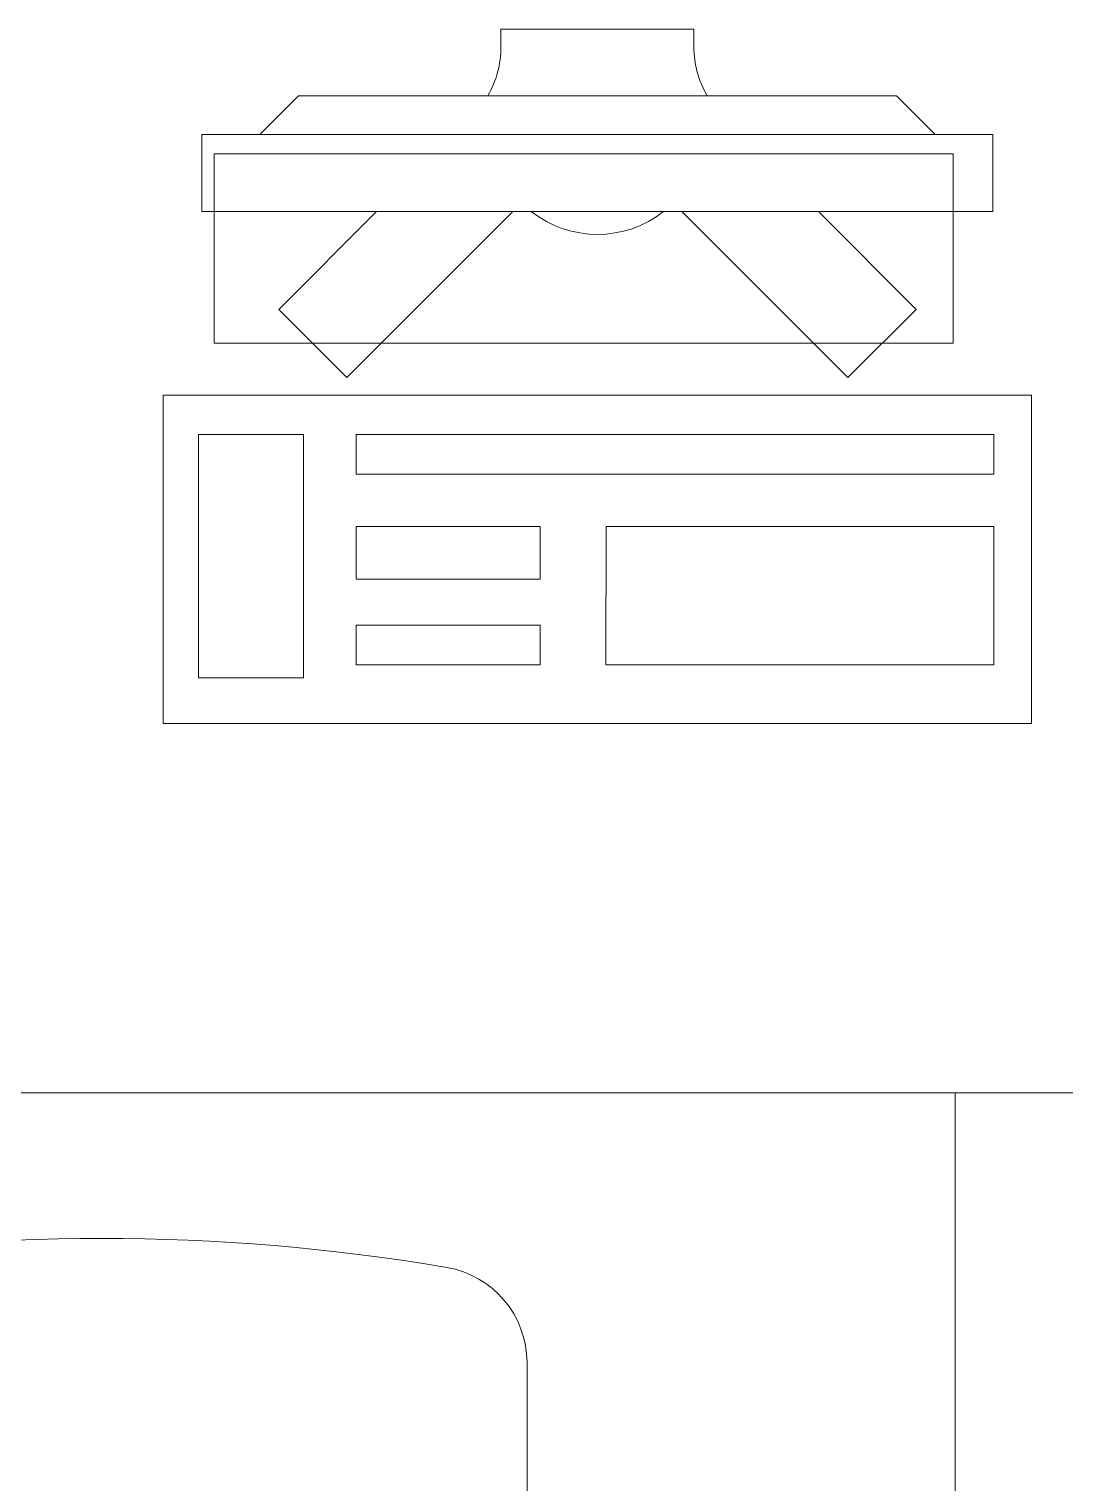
# Model space of a CAD drawing. Header units: metres. Extents: x 75097 to 220695, y -1557923 to -1361206.
# Drawn here: x 166802 to 167339, y -1454145 to -1453392 of the extents above; entities that cross this region are included whole.
import ezdxf

# ---------------------------------------------------------------- set-up
doc = ezdxf.new("R2010")
doc.units = ezdxf.units.M
doc.layers.get('0').update_dxf_attribs({"lineweight": 0})
doc.layers.add('A-100 - Copy$0$Medical Equipment and Furniture', color=8, linetype='Continuous', lineweight=0)

# ---------------------------------------------------------------- blocks, each defined once
blk = doc.blocks.new('A-100 - Copy$0$ITCWLS1-P')
for p, q in [((-0.17, 0.45), (-0.17, 0)), ((-0.17, 0.45), (0, 0.45)), ((0, 0.45), (0, 0)), ((-0.26509, 0.43, 0), (-0.30509, 0.43, 0)), ((-0.30509, 0.43, 0), (-0.30509, 0.02, 0)), ((-0.26509, 0.43, 0), (-0.26509, 0.02, 0)), ((-0.14957, 0.43047), (-0.12914, 0.43047)), ((-0.12914, 0.43047), (-0.12914, 0.40893)), ((-0.197, 0.40939), (-0.295, 0.40939)), ((-0.295, 0.02639), (-0.295, 0.40939)), ((-0.197, 0.02639), (-0.197, 0.40939)), ((-0.32509, 0.38, 0), (-0.30509, 0.4, 0)), ((-0.32509, 0.38, 0), (-0.32509, 0.07, 0)), ((-0.35032, 0.275), (-0.35961, 0.275)), ((-0.35961, 0.175), (-0.35961, 0.275)), ((-0.35032, 0.175), (-0.35961, 0.175)), ((-0.32509, 0.07, 0), (-0.30509, 0.05, 0)), ((-0.197, 0.02639), (-0.295, 0.02639)), ((-0.30509, 0.02, 0), (-0.26509, 0.02, 0)), ((-0.17, 0), (0, 0))]:
    blk.add_line(p, q)
at = {"extrusion": (2.48281e-10, 3.18408e-10, -1)}
for p, q in [((-0.26509, 0.33952), (-0.21443, 0.39019)), ((-0.17907, 0.35483), (-0.21443, 0.39019)), ((-0.26509, 0.26881), (-0.17907, 0.35483))]:
    blk.add_line(p, q, dxfattribs=at)
at = {"extrusion": (2.48281e-10, -3.18408e-10, -1)}
for p, q in [((-0.26509, 0.18119), (-0.17907, 0.09517)), ((-0.26509, 0.11048), (-0.21443, 0.05981)), ((-0.17907, 0.09517), (-0.21443, 0.05981))]:
    blk.add_line(p, q, dxfattribs=at)
for points in [[(-0.12914, 0.40893), (-0.12914, 0.09996), (-0.14957, 0.09996), (-0.14957, 0.43047)], [(-0.14957, 0.09997), (-0.14957, 0.09997), (-0.14957, 0.09997), (-0.14957, 0.09997), (-0.14957, 0.09997), (-0.14957, 0.09997), (-0.14957, 0.09997), (-0.14957, 0.09997), (-0.14957, 0.09997)], [(-0.14957, 0.09997), (-0.14957, 0.09997), (-0.14957, 0.09997), (-0.14957, 0.09997), (-0.14957, 0.09997), (-0.14957, 0.09997), (-0.14957, 0.09997), (-0.14957, 0.09997), (-0.14957, 0.09997), (-0.14957, 0.09997), (-0.14957, 0.09997), (-0.14957, 0.09997), (-0.14957, 0.09997), (-0.14957, 0.09997), (-0.14957, 0.09997), (-0.14957, 0.09997), (-0.14957, 0.09997), (-0.14957, 0.09997)], [(-0.14957, 0.09996), (-0.14957, 0.09996), (-0.14957, 0.09996), (-0.14957, 0.09996), (-0.14957, 0.09996), (-0.14957, 0.09996), (-0.14957, 0.09996), (-0.14957, 0.09996), (-0.14957, 0.09996), (-0.14957, 0.09996)], [(-0.14957, 0.09996), (-0.14957, 0.09996), (-0.14957, 0.09996), (-0.14957, 0.09996), (-0.14957, 0.09996), (-0.14957, 0.09996), (-0.14957, 0.09996)], [(-0.14957, 0.09997), (-0.14957, 0.09997), (-0.14957, 0.09997), (-0.14957, 0.09997), (-0.14957, 0.09997), (-0.14957, 0.09997), (-0.14957, 0.09997), (-0.14957, 0.09997), (-0.14957, 0.09997), (-0.14957, 0.09997)], [(-0.14957, 0.09997), (-0.14957, 0.09997), (-0.14957, 0.09997), (-0.14957, 0.09997), (-0.14957, 0.09997), (-0.14957, 0.09997), (-0.14957, 0.09997), (-0.14957, 0.09997), (-0.14957, 0.09997), (-0.14957, 0.09997), (-0.14957, 0.09997), (-0.14957, 0.09997), (-0.14957, 0.09997), (-0.14957, 0.09997), (-0.14957, 0.09997)], [(-0.14957, 0.09997), (-0.14957, 0.09997), (-0.14957, 0.09997), (-0.14957, 0.09997), (-0.14957, 0.09997), (-0.14957, 0.09997), (-0.14957, 0.09997), (-0.14957, 0.09997), (-0.14957, 0.09997), (-0.14957, 0.09997)], [(-0.14957, 0.09997), (-0.14957, 0.09997), (-0.14957, 0.09997), (-0.14957, 0.09997), (-0.14957, 0.09997), (-0.14957, 0.09997), (-0.14957, 0.09997), (-0.14957, 0.09997), (-0.14957, 0.09997), (-0.14957, 0.09997)], [(-0.14957, 0.09996), (-0.14957, 0.09996), (-0.14957, 0.09996), (-0.14957, 0.09996), (-0.14957, 0.09996), (-0.14957, 0.09996), (-0.14957, 0.09996), (-0.14957, 0.09996), (-0.14957, 0.09996), (-0.14957, 0.09996), (-0.14957, 0.09996), (-0.14957, 0.09996), (-0.14957, 0.09996), (-0.14957, 0.09996), (-0.14957, 0.09996), (-0.14957, 0.09996), (-0.14957, 0.09996), (-0.14957, 0.09996), (-0.14957, 0.09997), (-0.14957, 0.09997), (-0.14957, 0.09997), (-0.14957, 0.09997), (-0.14957, 0.09997), (-0.14957, 0.09997), (-0.14957, 0.09997), (-0.14957, 0.09997), (-0.14957, 0.09997), (-0.14957, 0.09997), (-0.14957, 0.09997), (-0.14957, 0.09997), (-0.14957, 0.09997), (-0.14957, 0.09997), (-0.14956, 0.09997), (-0.14956, 0.09997), (-0.14956, 0.09997), (-0.14956, 0.09996), (-0.14956, 0.09996), (-0.14956, 0.09996), (-0.14956, 0.09996), (-0.14956, 0.09996), (-0.14956, 0.09996), (-0.14956, 0.09996), (-0.14956, 0.09996), (-0.14956, 0.09996), (-0.14956, 0.09996), (-0.14956, 0.09996), (-0.14956, 0.09996), (-0.14956, 0.09996), (-0.14957, 0.09996), (-0.14957, 0.09996), (-0.14957, 0.09996), (-0.14957, 0.09996), (-0.14957, 0.09996), (-0.14957, 0.09996)], [(-0.14957, 0.09996), (-0.14957, 0.09996), (-0.14957, 0.09996), (-0.14957, 0.09996), (-0.14957, 0.09996), (-0.14957, 0.09996), (-0.14957, 0.09996), (-0.14957, 0.09996), (-0.14957, 0.09996), (-0.14957, 0.09996), (-0.14957, 0.09997), (-0.14957, 0.09997), (-0.14957, 0.09997), (-0.14957, 0.09996), (-0.14957, 0.09996), (-0.14957, 0.09996), (-0.14957, 0.09996), (-0.14957, 0.09996), (-0.14957, 0.09996), (-0.14957, 0.09997), (-0.14957, 0.09997), (-0.14957, 0.09997), (-0.14957, 0.09997), (-0.14957, 0.09997), (-0.14957, 0.09997), (-0.14957, 0.09997), (-0.14957, 0.09997), (-0.14957, 0.09997), (-0.14957, 0.09997), (-0.14957, 0.09997), (-0.14957, 0.09997), (-0.14957, 0.09997), (-0.14957, 0.09997), (-0.14957, 0.09997), (-0.14957, 0.09997), (-0.14957, 0.09997), (-0.14957, 0.09997), (-0.14957, 0.09997), (-0.14957, 0.09997), (-0.14957, 0.09997), (-0.14957, 0.09997), (-0.14957, 0.09997), (-0.14957, 0.09997), (-0.14957, 0.09997), (-0.14957, 0.09997), (-0.14957, 0.09997), (-0.14957, 0.09997), (-0.14957, 0.09997), (-0.14957, 0.09997), (-0.14957, 0.09997), (-0.14957, 0.09997), (-0.14957, 0.09997), (-0.14957, 0.09997), (-0.14957, 0.09997), (-0.14957, 0.09997), (-0.14957, 0.09997), (-0.14957, 0.09997), (-0.14957, 0.09997), (-0.14957, 0.09997), (-0.14957, 0.09997), (-0.14957, 0.09997), (-0.14957, 0.09997), (-0.14957, 0.09997), (-0.14957, 0.09997), (-0.14957, 0.09997), (-0.14957, 0.09997), (-0.14957, 0.09997), (-0.14957, 0.09997), (-0.14957, 0.09997), (-0.14957, 0.09997), (-0.14957, 0.09997), (-0.14957, 0.09997), (-0.14957, 0.09997), (-0.14957, 0.09997), (-0.14957, 0.09997), (-0.14957, 0.09997), (-0.14957, 0.09997), (-0.14957, 0.09997), (-0.14957, 0.09997), (-0.14957, 0.09997), (-0.14956, 0.09997), (-0.14957, 0.09997), (-0.14957, 0.09997), (-0.14957, 0.09997), (-0.14957, 0.09997), (-0.14956, 0.09997), (-0.14957, 0.09997), (-0.14957, 0.09997), (-0.14957, 0.09997), (-0.14957, 0.09997), (-0.14957, 0.09997), (-0.14957, 0.09997), (-0.14957, 0.09997), (-0.14957, 0.09997), (-0.14957, 0.09997), (-0.14957, 0.09997), (-0.14956, 0.09997), (-0.14957, 0.09996), (-0.14957, 0.09996), (-0.14957, 0.09996), (-0.14956, 0.09996), (-0.14957, 0.09996), (-0.14957, 0.09996), (-0.14957, 0.09996), (-0.14957, 0.09996), (-0.14957, 0.09996), (-0.14957, 0.09996), (-0.14957, 0.09996), (-0.14957, 0.09996), (-0.14957, 0.09996), (-0.14957, 0.09996)], [(-0.14957, 0.09996), (-0.14957, 0.09996), (-0.14957, 0.09996), (-0.14957, 0.09996), (-0.14957, 0.09996), (-0.14957, 0.09996), (-0.14957, 0.09996), (-0.14957, 0.09996)], [(-0.14957, 0.09996), (-0.14957, 0.09996), (-0.14957, 0.09996), (-0.14957, 0.09996), (-0.14957, 0.09996), (-0.14957, 0.09996), (-0.14957, 0.09996), (-0.14957, 0.09996), (-0.14957, 0.09996), (-0.14957, 0.09996), (-0.14957, 0.09996), (-0.14957, 0.09996), (-0.14957, 0.09996), (-0.14957, 0.09996), (-0.14957, 0.09996), (-0.14957, 0.09996), (-0.14957, 0.09996), (-0.14957, 0.09996), (-0.14957, 0.09996), (-0.14957, 0.09996), (-0.14957, 0.09996), (-0.14957, 0.09996), (-0.14957, 0.09996), (-0.14957, 0.09996), (-0.14957, 0.09996), (-0.14957, 0.09996), (-0.14957, 0.09996), (-0.14957, 0.09996), (-0.14957, 0.09996), (-0.14957, 0.09996), (-0.14957, 0.09996), (-0.14957, 0.09996), (-0.14957, 0.09996), (-0.14957, 0.09996), (-0.14957, 0.09996), (-0.14957, 0.09996), (-0.14957, 0.09996), (-0.14957, 0.09996), (-0.14957, 0.09996), (-0.14957, 0.09996), (-0.14957, 0.09996), (-0.14957, 0.09996), (-0.14957, 0.09996), (-0.14957, 0.09996), (-0.14957, 0.09996), (-0.14957, 0.09996), (-0.14957, 0.09996), (-0.14957, 0.09996), (-0.14956, 0.09996), (-0.14956, 0.09996), (-0.14956, 0.09996), (-0.14956, 0.09996), (-0.14957, 0.09996), (-0.14957, 0.09996), (-0.14957, 0.09996), (-0.14957, 0.09996), (-0.14957, 0.09996), (-0.14957, 0.09996), (-0.14956, 0.09996), (-0.14957, 0.09996), (-0.14957, 0.09996), (-0.14957, 0.09996), (-0.14957, 0.09996), (-0.14957, 0.09996), (-0.14957, 0.09996), (-0.14957, 0.09996), (-0.14957, 0.09996), (-0.14957, 0.09996), (-0.14957, 0.09996), (-0.14956, 0.09996), (-0.14956, 0.09996), (-0.14957, 0.09996), (-0.14957, 0.09996), (-0.14957, 0.09996), (-0.14957, 0.09996), (-0.14957, 0.09996), (-0.14957, 0.09996), (-0.14957, 0.09996), (-0.14957, 0.09996), (-0.14957, 0.09996), (-0.14957, 0.09996), (-0.14957, 0.09996), (-0.14957, 0.09996), (-0.14957, 0.09996), (-0.14957, 0.09996), (-0.14957, 0.09996), (-0.14957, 0.09996), (-0.14957, 0.09996), (-0.14957, 0.09996)], [(-0.14957, 0.09996), (-0.14957, 0.09996), (-0.14957, 0.09996), (-0.14957, 0.09996), (-0.14957, 0.09996), (-0.14957, 0.09996), (-0.14957, 0.09996), (-0.14957, 0.09996), (-0.14957, 0.09996), (-0.14957, 0.09996), (-0.14957, 0.09996), (-0.14957, 0.09996)], [(-0.14957, 0.09996), (-0.14957, 0.09996), (-0.14956, 0.09996), (-0.14956, 0.09996), (-0.14956, 0.09996), (-0.14956, 0.09996), (-0.14957, 0.09996)], [(-0.14957, 0.09996), (-0.14957, 0.09996), (-0.14957, 0.09996), (-0.14957, 0.09996), (-0.14957, 0.09996), (-0.14957, 0.09996), (-0.14957, 0.09996), (-0.14957, 0.09996), (-0.14957, 0.09996), (-0.14956, 0.09996), (-0.14956, 0.09996), (-0.14956, 0.09996), (-0.14956, 0.09996), (-0.14956, 0.09996), (-0.14956, 0.09996), (-0.14956, 0.09996), (-0.14957, 0.09996)]]:
    blk.add_lwpolyline(points)
for points in [[(-0.1019, 0.43047), (-0.03039, 0.43047), (-0.03039, 0.22944), (-0.1019, 0.22944)], [(-0.1019, 0.19536), (-0.07466, 0.19536), (-0.07466, 0.09996), (-0.1019, 0.09996)], [(-0.03039, 0.19536), (-0.05082, 0.19536), (-0.05082, 0.09996), (-0.03039, 0.09996)], [(-0.14956, 0.09996), (-0.14956, 0.09996), (-0.14956, 0.09996), (-0.14956, 0.09996), (-0.14956, 0.09996), (-0.14956, 0.09996), (-0.14956, 0.09996), (-0.14956, 0.09996), (-0.14957, 0.09996), (-0.14957, 0.09996), (-0.14957, 0.09996), (-0.14957, 0.09996), (-0.14957, 0.09996), (-0.14957, 0.09996), (-0.14957, 0.09996), (-0.14957, 0.09996), (-0.14957, 0.09996), (-0.14957, 0.09996), (-0.14957, 0.09996), (-0.14957, 0.09996), (-0.14957, 0.09996), (-0.14957, 0.09996), (-0.14957, 0.09996), (-0.14957, 0.09996), (-0.14957, 0.09996), (-0.14957, 0.09996), (-0.14957, 0.09996), (-0.14957, 0.09996), (-0.14957, 0.09996), (-0.14957, 0.09996), (-0.14957, 0.09996), (-0.14957, 0.09996), (-0.14957, 0.09996), (-0.14957, 0.09996), (-0.14957, 0.09996), (-0.14957, 0.09996), (-0.14957, 0.09996), (-0.14957, 0.09996), (-0.14957, 0.09996), (-0.14957, 0.09996), (-0.14957, 0.09996), (-0.14957, 0.09996), (-0.14957, 0.09996), (-0.14957, 0.09996), (-0.14957, 0.09996), (-0.14957, 0.09996), (-0.14957, 0.09996), (-0.14957, 0.09996), (-0.14957, 0.09996), (-0.14957, 0.09996), (-0.14957, 0.09996), (-0.14957, 0.09996), (-0.14957, 0.09996), (-0.14957, 0.09996), (-0.14957, 0.09996), (-0.14957, 0.09996), (-0.14957, 0.09996), (-0.14956, 0.09996), (-0.14956, 0.09996), (-0.14956, 0.09996), (-0.14956, 0.09996), (-0.14956, 0.09996), (-0.14956, 0.09996), (-0.14956, 0.09996), (-0.14956, 0.09996), (-0.14956, 0.09996), (-0.14956, 0.09996), (-0.14956, 0.09996), (-0.14956, 0.09996), (-0.14956, 0.09996), (-0.14956, 0.09996), (-0.14956, 0.09996), (-0.14956, 0.09996), (-0.14956, 0.09996), (-0.14956, 0.09996), (-0.14956, 0.09996), (-0.14956, 0.09996), (-0.14956, 0.09996), (-0.14956, 0.09996), (-0.14956, 0.09996), (-0.14956, 0.09996), (-0.14956, 0.09996), (-0.14956, 0.09996), (-0.14956, 0.09996), (-0.14956, 0.09996), (-0.14956, 0.09996), (-0.14956, 0.09996), (-0.14956, 0.09996), (-0.14956, 0.09996), (-0.14957, 0.09996), (-0.14957, 0.09996), (-0.14957, 0.09996), (-0.14957, 0.09996), (-0.14957, 0.09996), (-0.14957, 0.09996), (-0.14957, 0.09996), (-0.14957, 0.09996), (-0.14957, 0.09996), (-0.14957, 0.09996), (-0.14957, 0.09996), (-0.14957, 0.09996), (-0.14957, 0.09996), (-0.14957, 0.09996), (-0.14957, 0.09996), (-0.14957, 0.09996), (-0.14957, 0.09996), (-0.14957, 0.09996), (-0.14957, 0.09996), (-0.14957, 0.09996), (-0.14957, 0.09996), (-0.14957, 0.09996), (-0.14957, 0.09996), (-0.14957, 0.09996), (-0.14957, 0.09996), (-0.14957, 0.09996), (-0.14957, 0.09996), (-0.14957, 0.09996), (-0.14957, 0.09996), (-0.14957, 0.09996), (-0.14957, 0.09996), (-0.14957, 0.09996), (-0.14957, 0.09996), (-0.14957, 0.09996), (-0.14957, 0.09996), (-0.14957, 0.09996), (-0.14957, 0.09996), (-0.14957, 0.09996), (-0.14957, 0.09996), (-0.14957, 0.09996), (-0.14957, 0.09996), (-0.14957, 0.09996), (-0.14957, 0.09996), (-0.14957, 0.09996), (-0.14957, 0.09996), (-0.14957, 0.09996), (-0.14957, 0.09996), (-0.14957, 0.09996), (-0.14957, 0.09996), (-0.14957, 0.09996), (-0.14957, 0.09996), (-0.14957, 0.09996), (-0.14957, 0.09996), (-0.14957, 0.09996), (-0.14957, 0.09996), (-0.14957, 0.09996), (-0.14957, 0.09996), (-0.14957, 0.09996), (-0.14957, 0.09996), (-0.14957, 0.09996), (-0.14957, 0.09996), (-0.14957, 0.09996), (-0.14957, 0.09996), (-0.14957, 0.09996), (-0.14957, 0.09996), (-0.14956, 0.09996), (-0.14956, 0.09996), (-0.14956, 0.09996), (-0.14956, 0.09996), (-0.14956, 0.09996), (-0.14956, 0.09996), (-0.14956, 0.09996), (-0.14956, 0.09996), (-0.14956, 0.09996), (-0.14956, 0.09996), (-0.14956, 0.09996), (-0.14956, 0.09996), (-0.14956, 0.09996), (-0.14956, 0.09996), (-0.14956, 0.09996), (-0.14956, 0.09996), (-0.14956, 0.09996), (-0.14956, 0.09996), (-0.14956, 0.09996), (-0.14956, 0.09996), (-0.14956, 0.09996), (-0.14956, 0.09996), (-0.14956, 0.09996), (-0.14956, 0.09996), (-0.14956, 0.09996), (-0.14956, 0.09996), (-0.14956, 0.09996), (-0.14956, 0.09996), (-0.14956, 0.09996), (-0.14956, 0.09996), (-0.14956, 0.09996), (-0.14956, 0.09996), (-0.14956, 0.09996), (-0.14956, 0.09996), (-0.14956, 0.09996), (-0.14956, 0.09996), (-0.14956, 0.09996), (-0.14956, 0.09996), (-0.14956, 0.09996), (-0.14956, 0.09996), (-0.14956, 0.09996), (-0.14956, 0.09996), (-0.14956, 0.09996), (-0.14956, 0.09996), (-0.14956, 0.09996), (-0.14956, 0.09996), (-0.14956, 0.09996), (-0.14957, 0.09996), (-0.14957, 0.09996), (-0.14957, 0.09996), (-0.14957, 0.09996), (-0.14957, 0.09996), (-0.14957, 0.09996), (-0.14957, 0.09996), (-0.14957, 0.09996), (-0.14957, 0.09996), (-0.14957, 0.09996), (-0.14957, 0.09996), (-0.14957, 0.09996), (-0.14957, 0.09996), (-0.14957, 0.09996), (-0.14957, 0.09996), (-0.14957, 0.09996), (-0.14957, 0.09996), (-0.14957, 0.09996), (-0.14957, 0.09996), (-0.14957, 0.09996), (-0.14957, 0.09996), (-0.14957, 0.09996), (-0.14957, 0.09996), (-0.14957, 0.09996), (-0.14957, 0.09996), (-0.14957, 0.09996), (-0.14957, 0.09996), (-0.14957, 0.09996), (-0.14957, 0.09996), (-0.14957, 0.09996), (-0.14957, 0.09996), (-0.14957, 0.09996), (-0.14957, 0.09996), (-0.14957, 0.09996), (-0.14956, 0.09996), (-0.14956, 0.09996), (-0.14956, 0.09996), (-0.14956, 0.09996), (-0.14956, 0.09996), (-0.14956, 0.09996), (-0.14956, 0.09996), (-0.14956, 0.09996), (-0.14956, 0.09996), (-0.14956, 0.09996), (-0.14956, 0.09996), (-0.14956, 0.09996), (-0.14956, 0.09996), (-0.14956, 0.09996), (-0.14956, 0.09996), (-0.14956, 0.09996), (-0.14956, 0.09996), (-0.14956, 0.09996), (-0.14956, 0.09996), (-0.14956, 0.09996), (-0.14956, 0.09996), (-0.14956, 0.09996), (-0.14956, 0.09996), (-0.14956, 0.09996), (-0.14956, 0.09996), (-0.14956, 0.09996), (-0.14956, 0.09996), (-0.14956, 0.09996), (-0.14956, 0.09996), (-0.14956, 0.09996), (-0.14956, 0.09996), (-0.14956, 0.09996), (-0.14956, 0.09996), (-0.14956, 0.09996), (-0.14956, 0.09996), (-0.14956, 0.09996), (-0.14956, 0.09996), (-0.14956, 0.09996), (-0.14956, 0.09996), (-0.14956, 0.09996), (-0.14956, 0.09996), (-0.14956, 0.09996)], [(-0.14957, 0.09996), (-0.14957, 0.09996), (-0.14957, 0.09996), (-0.14957, 0.09996), (-0.14957, 0.09996), (-0.14957, 0.09996), (-0.14957, 0.09996), (-0.14957, 0.09996), (-0.14957, 0.09996), (-0.14957, 0.09996), (-0.14957, 0.09996), (-0.14957, 0.09996), (-0.14957, 0.09996), (-0.14957, 0.09996), (-0.14957, 0.09996), (-0.14957, 0.09996), (-0.14957, 0.09996), (-0.14957, 0.09996), (-0.14957, 0.09996), (-0.14957, 0.09996), (-0.14957, 0.09996), (-0.14957, 0.09996), (-0.14957, 0.09996), (-0.14957, 0.09996), (-0.14957, 0.09996), (-0.14957, 0.09996), (-0.14957, 0.09996), (-0.14957, 0.09996), (-0.14957, 0.09996), (-0.14957, 0.09996), (-0.14957, 0.09996), (-0.14957, 0.09996), (-0.14957, 0.09996), (-0.14957, 0.09996), (-0.14957, 0.09996), (-0.14957, 0.09996), (-0.14957, 0.09996), (-0.14957, 0.09996), (-0.14957, 0.09996), (-0.14957, 0.09996), (-0.14957, 0.09996), (-0.14957, 0.09996), (-0.14957, 0.09996), (-0.14957, 0.09996), (-0.14957, 0.09996), (-0.14957, 0.09996), (-0.14957, 0.09996), (-0.14957, 0.09996), (-0.14957, 0.09996), (-0.14957, 0.09996), (-0.14957, 0.09996), (-0.14957, 0.09996), (-0.14957, 0.09996), (-0.14957, 0.09996), (-0.14957, 0.09996), (-0.14957, 0.09996), (-0.14957, 0.09996), (-0.14957, 0.09996), (-0.14957, 0.09996), (-0.14957, 0.09996), (-0.14957, 0.09996), (-0.14957, 0.09996), (-0.14957, 0.09996), (-0.14957, 0.09996), (-0.14957, 0.09996), (-0.14957, 0.09996), (-0.14957, 0.09996), (-0.14957, 0.09996), (-0.14957, 0.09996), (-0.14957, 0.09996), (-0.14957, 0.09996), (-0.14957, 0.09996), (-0.14957, 0.09996), (-0.14957, 0.09996), (-0.14957, 0.09996), (-0.14957, 0.09996), (-0.14957, 0.09996), (-0.14957, 0.09996), (-0.14957, 0.09996), (-0.14957, 0.09996), (-0.14957, 0.09996), (-0.14957, 0.09996), (-0.14957, 0.09996), (-0.14957, 0.09996), (-0.14957, 0.09996), (-0.14957, 0.09996), (-0.14957, 0.09996), (-0.14957, 0.09996), (-0.14957, 0.09996), (-0.14957, 0.09996), (-0.14957, 0.09996), (-0.14957, 0.09996), (-0.14957, 0.09996), (-0.14957, 0.09996), (-0.14957, 0.09996), (-0.14957, 0.09996), (-0.14957, 0.09996), (-0.14957, 0.09996), (-0.14957, 0.09996), (-0.14957, 0.09996), (-0.14957, 0.09996), (-0.14957, 0.09996), (-0.14957, 0.09996), (-0.14957, 0.09996), (-0.14957, 0.09996), (-0.14957, 0.09996), (-0.14957, 0.09996), (-0.14957, 0.09996), (-0.14957, 0.09996), (-0.14957, 0.09996), (-0.14957, 0.09996), (-0.14957, 0.09996), (-0.14957, 0.09996), (-0.14957, 0.09996), (-0.14957, 0.09996), (-0.14957, 0.09996), (-0.14957, 0.09996), (-0.14957, 0.09996), (-0.14957, 0.09996), (-0.14957, 0.09996), (-0.14957, 0.09996), (-0.14957, 0.09996), (-0.14957, 0.09996), (-0.14957, 0.09996), (-0.14957, 0.09996), (-0.14957, 0.09996), (-0.14957, 0.09996), (-0.14957, 0.09996), (-0.14957, 0.09996), (-0.14957, 0.09996), (-0.14957, 0.09996), (-0.14957, 0.09996), (-0.14957, 0.09996), (-0.14957, 0.09996), (-0.14957, 0.09996), (-0.14957, 0.09996), (-0.14957, 0.09996), (-0.14957, 0.09996), (-0.14957, 0.09996), (-0.14957, 0.09996), (-0.14957, 0.09996), (-0.14957, 0.09996), (-0.14957, 0.09996), (-0.14957, 0.09996), (-0.14957, 0.09996), (-0.14957, 0.09996), (-0.14957, 0.09996), (-0.14957, 0.09996), (-0.14957, 0.09996), (-0.14957, 0.09996), (-0.14957, 0.09996), (-0.14957, 0.09996), (-0.14957, 0.09996), (-0.14957, 0.09996), (-0.14957, 0.09996), (-0.14957, 0.09996), (-0.14957, 0.09996), (-0.14957, 0.09996), (-0.14957, 0.09996), (-0.14957, 0.09996), (-0.14957, 0.09996), (-0.14957, 0.09996), (-0.14957, 0.09996), (-0.14957, 0.09996), (-0.14957, 0.09996), (-0.14957, 0.09996), (-0.14957, 0.09996), (-0.14957, 0.09996), (-0.14957, 0.09996), (-0.14957, 0.09996), (-0.14957, 0.09996), (-0.14957, 0.09996), (-0.14957, 0.09996), (-0.14957, 0.09996), (-0.14957, 0.09996), (-0.14957, 0.09996), (-0.14957, 0.09996), (-0.14957, 0.09996), (-0.14957, 0.09996), (-0.14957, 0.09996), (-0.14957, 0.09996), (-0.14957, 0.09996), (-0.14957, 0.09996), (-0.14957, 0.09996), (-0.14957, 0.09996), (-0.14957, 0.09996), (-0.14957, 0.09996), (-0.14957, 0.09996), (-0.14957, 0.09996), (-0.14957, 0.09996), (-0.14957, 0.09996), (-0.14957, 0.09996), (-0.14957, 0.09996), (-0.14957, 0.09996), (-0.14957, 0.09996), (-0.14957, 0.09996), (-0.14957, 0.09996), (-0.14957, 0.09996), (-0.14957, 0.09996), (-0.14957, 0.09996), (-0.14957, 0.09996), (-0.14957, 0.09996), (-0.14957, 0.09996), (-0.14957, 0.09996), (-0.14957, 0.09996), (-0.14957, 0.09996), (-0.14957, 0.09996), (-0.14957, 0.09996), (-0.14957, 0.09996), (-0.14957, 0.09996), (-0.14957, 0.09996), (-0.14957, 0.09996), (-0.14957, 0.09996), (-0.14957, 0.09996)], [(-0.14957, 0.09996), (-0.14957, 0.09996), (-0.14957, 0.09996), (-0.14957, 0.09996), (-0.14957, 0.09996), (-0.14957, 0.09996), (-0.14957, 0.09996), (-0.14957, 0.09996), (-0.14957, 0.09996), (-0.14957, 0.09996), (-0.14957, 0.09996), (-0.14957, 0.09996), (-0.14957, 0.09996), (-0.14957, 0.09996), (-0.14957, 0.09996), (-0.14957, 0.09996), (-0.14957, 0.09996), (-0.14957, 0.09996), (-0.14957, 0.09996), (-0.14957, 0.09996), (-0.14957, 0.09996), (-0.14957, 0.09996), (-0.14957, 0.09996), (-0.14957, 0.09996), (-0.14957, 0.09996), (-0.14957, 0.09996), (-0.14957, 0.09996), (-0.14957, 0.09996), (-0.14957, 0.09996), (-0.14957, 0.09996), (-0.14957, 0.09996), (-0.14957, 0.09996), (-0.14957, 0.09996), (-0.14957, 0.09996), (-0.14957, 0.09996), (-0.14957, 0.09996), (-0.14957, 0.09996), (-0.14957, 0.09996), (-0.14957, 0.09996), (-0.14957, 0.09996), (-0.14957, 0.09996), (-0.14957, 0.09996), (-0.14957, 0.09996), (-0.14957, 0.09996), (-0.14957, 0.09996), (-0.14957, 0.09996), (-0.14957, 0.09996), (-0.14957, 0.09996), (-0.14957, 0.09996), (-0.14957, 0.09996), (-0.14957, 0.09996), (-0.14957, 0.09996), (-0.14957, 0.09996), (-0.14957, 0.09996), (-0.14957, 0.09996), (-0.14957, 0.09996), (-0.14957, 0.09996), (-0.14957, 0.09996), (-0.14957, 0.09996), (-0.14957, 0.09996), (-0.14957, 0.09996), (-0.14957, 0.09996), (-0.14957, 0.09996), (-0.14957, 0.09996), (-0.14957, 0.09996), (-0.14957, 0.09996), (-0.14957, 0.09996), (-0.14957, 0.09996), (-0.14957, 0.09996), (-0.14957, 0.09996), (-0.14957, 0.09996), (-0.14957, 0.09996), (-0.14957, 0.09996), (-0.14957, 0.09996), (-0.14957, 0.09996), (-0.14957, 0.09996), (-0.14957, 0.09996), (-0.14957, 0.09996), (-0.14957, 0.09996), (-0.14957, 0.09996), (-0.14957, 0.09996), (-0.14957, 0.09996), (-0.14957, 0.09996), (-0.14957, 0.09996), (-0.14957, 0.09996), (-0.14957, 0.09996), (-0.14957, 0.09996), (-0.14957, 0.09996), (-0.14957, 0.09996), (-0.14957, 0.09996), (-0.14957, 0.09996), (-0.14957, 0.09996), (-0.14957, 0.09996), (-0.14957, 0.09996), (-0.14957, 0.09996), (-0.14957, 0.09996), (-0.14957, 0.09996), (-0.14957, 0.09996), (-0.14957, 0.09996), (-0.14957, 0.09996), (-0.14957, 0.09996), (-0.14957, 0.09996), (-0.14957, 0.09996), (-0.14957, 0.09996), (-0.14957, 0.09996), (-0.14957, 0.09996), (-0.14957, 0.09996), (-0.14957, 0.09996), (-0.14957, 0.09996), (-0.14957, 0.09996), (-0.14957, 0.09996), (-0.14957, 0.09996), (-0.14957, 0.09996), (-0.14957, 0.09996), (-0.14957, 0.09996), (-0.14957, 0.09996), (-0.14957, 0.09996), (-0.14957, 0.09996), (-0.14957, 0.09996), (-0.14957, 0.09996), (-0.14957, 0.09996), (-0.14957, 0.09996), (-0.14957, 0.09996), (-0.14957, 0.09996), (-0.14957, 0.09996), (-0.14957, 0.09996), (-0.14957, 0.09996), (-0.14957, 0.09996), (-0.14957, 0.09996), (-0.14957, 0.09996), (-0.14957, 0.09996), (-0.14957, 0.09996), (-0.14957, 0.09996), (-0.14957, 0.09996), (-0.14957, 0.09996), (-0.14957, 0.09996), (-0.14957, 0.09996), (-0.14957, 0.09996), (-0.14957, 0.09996), (-0.14957, 0.09996), (-0.14957, 0.09996), (-0.14957, 0.09996), (-0.14957, 0.09996), (-0.14957, 0.09996), (-0.14957, 0.09996), (-0.14957, 0.09996), (-0.14957, 0.09996), (-0.14957, 0.09996), (-0.14957, 0.09996), (-0.14957, 0.09996), (-0.14957, 0.09996), (-0.14957, 0.09996), (-0.14957, 0.09996), (-0.14957, 0.09996), (-0.14957, 0.09996), (-0.14957, 0.09996), (-0.14957, 0.09996), (-0.14957, 0.09996), (-0.14957, 0.09996), (-0.14957, 0.09996), (-0.14957, 0.09996), (-0.14957, 0.09996), (-0.14957, 0.09996), (-0.14957, 0.09996), (-0.14957, 0.09996), (-0.14957, 0.09996), (-0.14957, 0.09996), (-0.14957, 0.09996), (-0.14957, 0.09996), (-0.14957, 0.09996), (-0.14957, 0.09996), (-0.14957, 0.09996), (-0.14957, 0.09996), (-0.14957, 0.09996), (-0.14957, 0.09996), (-0.14957, 0.09996), (-0.14957, 0.09996), (-0.14957, 0.09996), (-0.14957, 0.09996), (-0.14957, 0.09996), (-0.14957, 0.09996), (-0.14957, 0.09996), (-0.14957, 0.09996), (-0.14957, 0.09996), (-0.14957, 0.09996), (-0.14957, 0.09996), (-0.14957, 0.09996), (-0.14957, 0.09996), (-0.14957, 0.09996), (-0.14957, 0.09996), (-0.14957, 0.09996), (-0.14957, 0.09996), (-0.14957, 0.09996), (-0.14957, 0.09996), (-0.14957, 0.09996), (-0.14957, 0.09996), (-0.14957, 0.09996), (-0.14957, 0.09996), (-0.14957, 0.09996), (-0.14957, 0.09996), (-0.14957, 0.09996), (-0.14957, 0.09996), (-0.14957, 0.09996), (-0.14957, 0.09996), (-0.14957, 0.09996), (-0.14957, 0.09996), (-0.14957, 0.09996), (-0.14957, 0.09996), (-0.14957, 0.09996), (-0.14957, 0.09996), (-0.14957, 0.09996), (-0.14957, 0.09996), (-0.14957, 0.09996), (-0.14957, 0.09996), (-0.14957, 0.09996), (-0.14957, 0.09996), (-0.14957, 0.09996), (-0.14957, 0.09996), (-0.14957, 0.09996)], [(-0.14957, 0.0727), (-0.02358, 0.0727), (-0.02358, 0.01818), (-0.14957, 0.01818)]]:
    blk.add_lwpolyline(points, close=True)
for centre, radius, start, end in [((-0.35032, 0.325), 0.05, 270, 300.30934), ((-0.3089, 0.225), 0.05564, 321.94311, 38.05689), ((-0.35032, 0.125), 0.05, 59.69066, 90)]:
    blk.add_arc(centre, radius, start, end)
blk = doc.blocks.new('A-100 - Copy$0$GF21043-P')
blk.add_line((-0.8, 0), (0.8, 0))
blk = doc.blocks.new('A-100 - Copy$0$GF21018-P')
blk.add_line((0.22049, 0.47563), (0.22049, 0.0675))
for centre, radius, start, end in [((-0.0001, -0.52948), 1.06948, 80.36712, 99.63288), ((0.17049, 0.47563), 0.05, 0, 80.36712)]:
    blk.add_arc(centre, radius, start, end)
blk = doc.blocks.new('A-100 - Copy')
at = {"layer": 'A-100 - Copy$0$Medical Equipment and Furniture'}
blk.add_line((167281.86, -1454972.69, 0), (167281.86, -1453942.69, 0), dxfattribs=at)
at = {"layer": 'A-100 - Copy$0$Medical Equipment and Furniture', "extrusion": (8.17187e-07, 1.19934e-18, 1), "xscale": 1000.000000000002, "yscale": 1000.000000000002, "zscale": 1000.000000000002}
blk.add_blockref('A-100 - Copy$0$GF21043-P', (167081.86, -1453942.69, 0.14), dxfattribs=at)
at = {"layer": 'A-100 - Copy$0$Medical Equipment and Furniture', "extrusion": (2.34751e-05, 2.20203e-06, 1), "xscale": 1000.000000000004, "yscale": 1000.000000000004, "zscale": 1000.000000000004, "rotation": 269.9985892333461}
blk.add_blockref('A-100 - Copy$0$ITCWLS1-P', (166871.48, -1453751.31, 0.72), dxfattribs=at)
at = {"layer": 'A-100 - Copy$0$Medical Equipment and Furniture', "extrusion": (8.17011e-07, -7.77426e-06, 1), "xscale": 1000.000000000003, "yscale": 1000.000000000003, "zscale": 1000.000000000003, "rotation": 359.9985892356893}
blk.add_blockref('A-100 - Copy$0$GF21018-P', (166839.49, -1454558.07, 11.45), dxfattribs=at)

msp = doc.modelspace()

# ---------------------------------------------------------------- block references
msp.add_blockref('A-100 - Copy', (0, 0))

doc.saveas('drawing.dxf')
